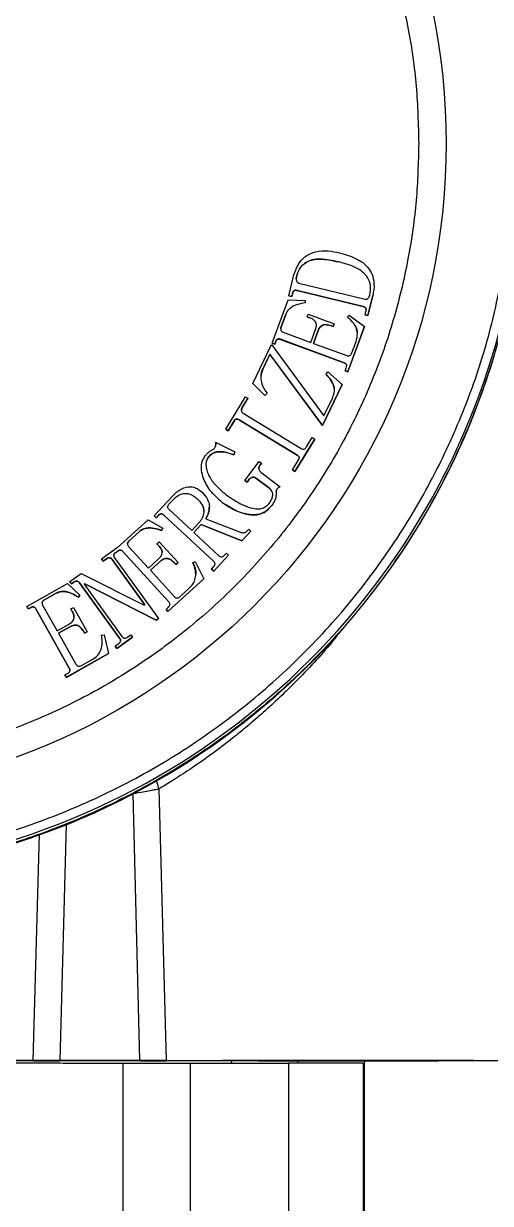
# Model space of a CAD drawing. Header units: millimetres. Extents: x 2379 to 4059, y 879 to 2067.
# Drawn here: x 3577 to 3628, y 1670.4 to 1799.6 of the extents above; entities that cross this region are included whole.
import ezdxf

# ---------------------------------------------------------------- set-up
doc = ezdxf.new("R2010")
doc.units = ezdxf.units.MM

msp = doc.modelspace()

# ---------------------------------------------------------------- linework, layer by layer
at = {"color": 7, "linetype": 'Continuous', "lineweight": 25}
for p, q in [((3605.975, 1769.791), (3606.528, 1772.066)), ((3607.065, 1771.184), (3614.295, 1769.421)), ((3606.352, 1770.018), (3606.279, 1769.716)), ((3606.279, 1769.714), (3606.352, 1770.016)), ((3606.352, 1770.018), (3606.352, 1770.016)), ((3614.096, 1768.612), (3606.867, 1770.375)), ((3606.867, 1770.375), (3606.867, 1770.373)), ((3606.867, 1770.373), (3614.096, 1768.61)), ((3615.278, 1771.079), (3615.278, 1771.081)), ((3604.127, 1764.589), (3605.882, 1769.357)), ((3605.882, 1769.357), (3607.734, 1769.282)), ((3606.279, 1769.716), (3605.975, 1769.791)), ((3605.975, 1769.791), (3605.975, 1769.789)), ((3605.975, 1769.789), (3606.279, 1769.714)), ((3606.279, 1769.716), (3606.279, 1769.714)), ((3607.734, 1769.282), (3607.739, 1769.003)), ((3614.096, 1768.612), (3614.096, 1768.61)), ((3615.138, 1769.807), (3614.609, 1767.632)), ((3614.609, 1767.63), (3615.138, 1769.804)), ((3615.138, 1769.807), (3615.138, 1769.804)), ((3605.62, 1767.741), (3605.12, 1766.379)), ((3605.12, 1766.377), (3605.62, 1767.739)), ((3605.62, 1767.741), (3605.62, 1767.739)), ((3607.957, 1767.488), (3608.065, 1767.779)), ((3608.248, 1767.383), (3607.957, 1767.488)), ((3607.957, 1767.488), (3607.957, 1767.486)), ((3607.957, 1767.486), (3608.248, 1767.38)), ((3608.065, 1767.779), (3610.933, 1766.724)), ((3608.248, 1767.383), (3608.248, 1767.38)), ((3612.367, 1767.467), (3612.553, 1767.675)), ((3612.553, 1767.675), (3614.254, 1766.441)), ((3614.304, 1767.705), (3614.391, 1768.059)), ((3614.609, 1767.632), (3614.304, 1767.705)), ((3614.304, 1767.705), (3614.304, 1767.703)), ((3614.304, 1767.703), (3614.609, 1767.63)), ((3614.609, 1767.632), (3614.609, 1767.63)), ((3605.12, 1766.379), (3605.12, 1766.377)), ((3608.362, 1764.689), (3608.882, 1766.1)), ((3609.175, 1765.992), (3608.654, 1764.582)), ((3608.655, 1764.581), (3609.175, 1765.99)), ((3609.175, 1765.992), (3609.175, 1765.99)), ((3610.825, 1766.433), (3610.631, 1766.504)), ((3610.631, 1766.504), (3610.631, 1766.502)), ((3610.631, 1766.502), (3610.825, 1766.431)), ((3610.933, 1766.724), (3610.825, 1766.433)), ((3610.825, 1766.431), (3610.933, 1766.722)), ((3610.825, 1766.433), (3610.825, 1766.431)), ((3610.933, 1766.724), (3610.933, 1766.722)), ((3614.254, 1766.441), (3612.428, 1761.48)), ((3612.428, 1761.478), (3614.254, 1766.438)), ((3614.254, 1766.441), (3614.254, 1766.438)), ((3604.511, 1764.724), (3604.42, 1764.481)), ((3604.42, 1764.479), (3604.511, 1764.722)), ((3604.511, 1764.724), (3604.511, 1764.722)), ((3612.016, 1762.461), (3605.062, 1765.021)), ((3605.062, 1765.019), (3605.062, 1765.021)), ((3605.062, 1765.019), (3612.016, 1762.459)), ((3605.347, 1765.799), (3608.362, 1764.689)), ((3612.852, 1763.534), (3613.316, 1764.797)), ((3602.032, 1760.198), (3604.069, 1764.447)), ((3603.903, 1763.378), (3603.121, 1761.744)), ((3603.121, 1761.742), (3603.903, 1763.376)), ((3609.64, 1755.574), (3603.903, 1763.378)), ((3603.903, 1763.378), (3603.903, 1763.376)), ((3603.903, 1763.376), (3609.64, 1755.572)), ((3604.069, 1764.447), (3609.807, 1756.643)), ((3604.42, 1764.481), (3604.127, 1764.589)), ((3604.127, 1764.589), (3604.127, 1764.587)), ((3604.127, 1764.587), (3604.42, 1764.479)), ((3604.42, 1764.481), (3604.42, 1764.479)), ((3608.654, 1764.582), (3612.301, 1763.239)), ((3612.016, 1762.461), (3612.016, 1762.459)), ((3603.121, 1761.744), (3603.121, 1761.742)), ((3610.033, 1761.19), (3610.214, 1761.448)), ((3610.214, 1761.448), (3611.789, 1760.059)), ((3612.135, 1761.588), (3612.243, 1761.879)), ((3612.428, 1761.48), (3612.135, 1761.588)), ((3612.135, 1761.588), (3612.135, 1761.586)), ((3612.135, 1761.586), (3612.428, 1761.478)), ((3612.428, 1761.48), (3612.428, 1761.478)), ((3603.354, 1758.876), (3602.032, 1760.198)), ((3602.032, 1760.198), (3602.032, 1760.195)), ((3602.032, 1760.195), (3603.354, 1758.874)), ((3611.789, 1760.059), (3609.64, 1755.574)), ((3609.64, 1755.572), (3611.789, 1760.057)), ((3611.789, 1760.059), (3611.789, 1760.057)), ((3599.059, 1755.179), (3601.222, 1758.723)), ((3601.488, 1758.562), (3600.866, 1757.543)), ((3600.866, 1757.54), (3601.488, 1758.559)), ((3601.222, 1758.723), (3601.488, 1758.562)), ((3601.488, 1758.562), (3601.488, 1758.559)), ((3603.579, 1759.111), (3603.354, 1758.876)), ((3603.354, 1758.874), (3603.579, 1759.109)), ((3603.354, 1758.876), (3603.354, 1758.874)), ((3603.579, 1759.111), (3603.579, 1759.109)), ((3609.807, 1756.643), (3610.77, 1758.653)), ((3600.866, 1757.543), (3600.866, 1757.54)), ((3600.978, 1756.926), (3607.314, 1753.06)), ((3599.947, 1756.036), (3599.325, 1755.017)), ((3599.325, 1755.015), (3599.947, 1756.034)), ((3599.947, 1756.036), (3599.947, 1756.034)), ((3606.88, 1752.351), (3600.544, 1756.217)), ((3600.544, 1756.215), (3600.544, 1756.217)), ((3600.544, 1756.215), (3606.88, 1752.349)), ((3599.325, 1755.017), (3599.059, 1755.179)), ((3599.059, 1755.179), (3599.059, 1755.177)), ((3599.059, 1755.177), (3599.325, 1755.015)), ((3599.325, 1755.017), (3599.325, 1755.015)), ((3609.64, 1755.574), (3609.64, 1755.572)), ((3597.946, 1753.763), (3600.061, 1752.684)), ((3608.799, 1754.098), (3606.636, 1750.554)), ((3606.636, 1750.552), (3608.799, 1754.096)), ((3607.911, 1753.241), (3608.533, 1754.26)), ((3608.533, 1754.26), (3608.799, 1754.098)), ((3608.799, 1754.098), (3608.799, 1754.096)), ((3597.141, 1752.095), (3597.141, 1752.092)), ((3600.061, 1752.684), (3599.955, 1752.374)), ((3599.955, 1752.372), (3600.061, 1752.682)), ((3599.955, 1752.374), (3599.955, 1752.372)), ((3600.061, 1752.682), (3600.061, 1752.684)), ((3606.37, 1750.716), (3606.992, 1751.735)), ((3606.88, 1752.351), (3606.88, 1752.349)), ((3596.399, 1750.964), (3596.399, 1750.962)), ((3601.159, 1749.577), (3602.725, 1751.648)), ((3602.725, 1751.648), (3602.974, 1751.459)), ((3602.974, 1751.459), (3602.818, 1751.251)), ((3602.818, 1751.249), (3602.974, 1751.457)), ((3602.818, 1751.251), (3602.818, 1751.249)), ((3602.929, 1750.451), (3605, 1748.885)), ((3602.974, 1751.459), (3602.974, 1751.457)), ((3606.636, 1750.554), (3606.37, 1750.716)), ((3606.37, 1750.716), (3606.37, 1750.713)), ((3606.37, 1750.713), (3606.636, 1750.552)), ((3606.636, 1750.554), (3606.636, 1750.552)), ((3601.408, 1749.388), (3601.159, 1749.577)), ((3601.159, 1749.577), (3601.159, 1749.575)), ((3601.159, 1749.575), (3601.408, 1749.386)), ((3601.596, 1749.637), (3601.408, 1749.388)), ((3601.408, 1749.386), (3601.596, 1749.634)), ((3601.408, 1749.388), (3601.408, 1749.386)), ((3601.596, 1749.637), (3601.596, 1749.634)), ((3603.877, 1748.693), (3602.469, 1749.758)), ((3602.469, 1749.758), (3602.469, 1749.756)), ((3602.469, 1749.756), (3603.877, 1748.691)), ((3591.239, 1745.694), (3593.254, 1747.863)), ((3603.877, 1748.693), (3603.877, 1748.691)), ((3592.88, 1747.006), (3593.269, 1747.424)), ((3592.88, 1747.004), (3593.269, 1747.422)), ((3592.88, 1747.006), (3592.88, 1747.004)), ((3593.269, 1747.424), (3593.269, 1747.422)), ((3595.947, 1747.559), (3595.947, 1747.557)), ((3597.264, 1746.641), (3597.264, 1746.643)), ((3604.554, 1747.838), (3604.554, 1747.84)), ((3587.193, 1742.207), (3590.561, 1745.272)), ((3590.561, 1745.272), (3592.178, 1744.347)), ((3591.466, 1745.484), (3591.239, 1745.694)), ((3591.239, 1745.692), (3591.239, 1745.694)), ((3591.239, 1745.692), (3591.466, 1745.482)), ((3591.678, 1745.713), (3591.466, 1745.484)), ((3591.466, 1745.482), (3591.678, 1745.711)), ((3591.466, 1745.484), (3591.466, 1745.482)), ((3591.678, 1745.713), (3591.678, 1745.711)), ((3597.74, 1740.716), (3592.3, 1745.771)), ((3592.3, 1745.771), (3592.3, 1745.769)), ((3592.3, 1745.769), (3597.74, 1740.714)), ((3595.338, 1744.082), (3592.865, 1746.38)), ((3596.873, 1745.351), (3600.747, 1743.876)), ((3592.178, 1744.347), (3592.054, 1744.095)), ((3592.054, 1744.093), (3592.178, 1744.345)), ((3592.054, 1744.095), (3592.054, 1744.093)), ((3592.178, 1744.347), (3592.178, 1744.345)), ((3596.118, 1744.92), (3595.338, 1744.082)), ((3596.38, 1744.746), (3595.565, 1743.87)), ((3595.566, 1743.869), (3596.38, 1744.744)), ((3600.819, 1742.959), (3596.38, 1744.746)), ((3596.38, 1744.746), (3596.38, 1744.744)), ((3596.38, 1744.744), (3600.819, 1742.957)), ((3601.809, 1744.024), (3600.819, 1742.959)), ((3600.819, 1742.957), (3601.809, 1744.022)), ((3601.368, 1744.01), (3601.579, 1744.238)), ((3601.579, 1744.238), (3601.809, 1744.024)), ((3601.809, 1744.024), (3601.809, 1744.022)), ((3589.577, 1743.954), (3588.498, 1742.972)), ((3588.498, 1742.969), (3589.577, 1743.952)), ((3588.498, 1742.972), (3588.498, 1742.969)), ((3589.577, 1743.954), (3589.577, 1743.952)), ((3591.544, 1742.644), (3591.775, 1742.854)), ((3591.775, 1742.854), (3593.844, 1740.581)), ((3595.565, 1743.87), (3598.305, 1741.325)), ((3600.819, 1742.959), (3600.819, 1742.957)), ((3585.491, 1740.995), (3587.186, 1742.217)), ((3586.996, 1741.606), (3586.952, 1741.653)), ((3586.952, 1741.651), (3586.952, 1741.653)), ((3586.952, 1741.651), (3586.996, 1741.604)), ((3587.188, 1741.781), (3586.996, 1741.606)), ((3586.996, 1741.604), (3587.188, 1741.779)), ((3586.996, 1741.606), (3586.996, 1741.604)), ((3587.186, 1742.217), (3587.193, 1742.207)), ((3587.188, 1741.781), (3587.188, 1741.779)), ((3592.829, 1736.277), (3587.816, 1741.787)), ((3587.816, 1741.787), (3587.816, 1741.785)), ((3587.816, 1741.785), (3592.829, 1736.275)), ((3588.433, 1742.349), (3590.606, 1739.961)), ((3591.754, 1742.413), (3591.544, 1742.644)), ((3591.544, 1742.644), (3591.544, 1742.642)), ((3591.544, 1742.642), (3591.754, 1742.411)), ((3591.754, 1742.413), (3591.754, 1742.411)), ((3599.37, 1741.4), (3597.744, 1739.649)), ((3597.744, 1739.647), (3599.37, 1741.398)), ((3598.929, 1741.385), (3599.141, 1741.614)), ((3599.141, 1741.614), (3599.37, 1741.4)), ((3599.37, 1741.4), (3599.37, 1741.398)), ((3585.674, 1740.741), (3585.491, 1740.995)), ((3585.491, 1740.995), (3585.491, 1740.993)), ((3585.491, 1740.993), (3585.674, 1740.739)), ((3586.013, 1740.984), (3585.674, 1740.741)), ((3585.674, 1740.739), (3586.013, 1740.982)), ((3585.674, 1740.741), (3585.674, 1740.739)), ((3586.013, 1740.984), (3586.013, 1740.982)), ((3590.216, 1735.962), (3586.639, 1740.92)), ((3586.639, 1740.92), (3586.639, 1740.918)), ((3586.639, 1740.918), (3590.215, 1735.961)), ((3586.894, 1741.103), (3591.694, 1734.45)), ((3590.606, 1739.961), (3591.723, 1740.976)), ((3591.933, 1740.745), (3590.816, 1739.73)), ((3590.817, 1739.728), (3591.933, 1740.743)), ((3591.933, 1740.745), (3591.933, 1740.743)), ((3593.613, 1740.371), (3593.472, 1740.525)), ((3593.472, 1740.525), (3593.472, 1740.523)), ((3593.472, 1740.523), (3593.613, 1740.369)), ((3593.844, 1740.581), (3593.613, 1740.371)), ((3593.613, 1740.369), (3593.844, 1740.579)), ((3593.613, 1740.371), (3593.613, 1740.369)), ((3593.844, 1740.581), (3593.844, 1740.579)), ((3595.466, 1740.579), (3595.728, 1740.677)), ((3595.728, 1740.677), (3596.672, 1738.789)), ((3597.74, 1740.716), (3597.74, 1740.714)), ((3582.016, 1738.487), (3583.245, 1739.375)), ((3583.245, 1739.375), (3590.132, 1735.902)), ((3590.816, 1739.73), (3593.445, 1736.84)), ((3597.515, 1739.863), (3597.727, 1740.092)), ((3597.744, 1739.649), (3597.515, 1739.863)), ((3597.515, 1739.863), (3597.515, 1739.861)), ((3597.515, 1739.861), (3597.744, 1739.647)), ((3597.744, 1739.649), (3597.744, 1739.647)), ((3577.313, 1735.778), (3581.75, 1738.279)), ((3581.75, 1738.279), (3583.117, 1737.021)), ((3582.199, 1738.233), (3582.016, 1738.487)), ((3582.016, 1738.487), (3582.016, 1738.485)), ((3582.016, 1738.485), (3582.199, 1738.231)), ((3582.453, 1738.418), (3582.199, 1738.233)), ((3582.199, 1738.231), (3582.453, 1738.416)), ((3582.199, 1738.233), (3582.199, 1738.231)), ((3582.453, 1738.418), (3582.453, 1738.416)), ((3587.45, 1732.292), (3583.079, 1738.352)), ((3583.079, 1738.352), (3583.079, 1738.35)), ((3583.079, 1738.35), (3587.45, 1732.29)), ((3583.663, 1738.258), (3583.578, 1738.198)), ((3583.578, 1738.198), (3587.705, 1732.477)), ((3583.579, 1738.197), (3583.663, 1738.256)), ((3591.44, 1734.267), (3583.663, 1738.258)), ((3583.663, 1738.258), (3583.663, 1738.256)), ((3583.663, 1738.256), (3591.44, 1734.264)), ((3596.672, 1738.789), (3592.742, 1735.212)), ((3592.742, 1735.21), (3596.672, 1738.787)), ((3594.073, 1736.846), (3595.075, 1737.759)), ((3596.672, 1738.789), (3596.672, 1738.787)), ((3580.501, 1737.215), (3579.234, 1736.502)), ((3579.234, 1736.5), (3580.501, 1737.213)), ((3579.234, 1736.502), (3579.234, 1736.5)), ((3580.501, 1737.215), (3580.501, 1737.213)), ((3583.117, 1737.021), (3582.94, 1736.801)), ((3582.94, 1736.799), (3583.117, 1737.019)), ((3582.94, 1736.801), (3582.94, 1736.799)), ((3583.117, 1737.021), (3583.117, 1737.019)), ((3592.829, 1736.277), (3592.829, 1736.275)), ((3577.467, 1735.507), (3577.313, 1735.778)), ((3577.313, 1735.778), (3577.313, 1735.776)), ((3577.313, 1735.776), (3577.467, 1735.504)), ((3577.695, 1735.634), (3577.467, 1735.507)), ((3577.467, 1735.504), (3577.695, 1735.632)), ((3577.467, 1735.507), (3577.467, 1735.504)), ((3577.695, 1735.634), (3577.695, 1735.632)), ((3581.954, 1729.026), (3578.305, 1735.501)), ((3578.305, 1735.499), (3578.305, 1735.501)), ((3578.305, 1735.499), (3581.954, 1729.024)), ((3579.03, 1735.909), (3580.611, 1733.102)), ((3582.121, 1735.505), (3582.393, 1735.657)), ((3582.274, 1735.233), (3582.121, 1735.505)), ((3582.121, 1735.505), (3582.121, 1735.502)), ((3582.121, 1735.502), (3582.274, 1735.231)), ((3582.274, 1735.233), (3582.274, 1735.231)), ((3582.393, 1735.657), (3583.898, 1732.985)), ((3590.132, 1735.902), (3590.216, 1735.962)), ((3592.532, 1735.443), (3592.763, 1735.655)), ((3592.742, 1735.212), (3592.532, 1735.443)), ((3592.532, 1735.443), (3592.532, 1735.441)), ((3592.532, 1735.441), (3592.742, 1735.21)), ((3592.742, 1735.212), (3592.742, 1735.21)), ((3580.611, 1733.102), (3581.925, 1733.842)), ((3591.694, 1734.45), (3591.44, 1734.267)), ((3591.44, 1734.264), (3591.694, 1734.447)), ((3591.44, 1734.267), (3591.44, 1734.264)), ((3591.694, 1734.45), (3591.694, 1734.447)), ((3582.077, 1733.571), (3580.763, 1732.831)), ((3580.763, 1732.831), (3582.678, 1729.435)), ((3580.764, 1732.829), (3582.077, 1733.568)), ((3582.077, 1733.571), (3582.077, 1733.568)), ((3583.626, 1732.833), (3583.524, 1733.014)), ((3583.524, 1733.014), (3583.524, 1733.012)), ((3583.524, 1733.012), (3583.626, 1732.831)), ((3583.898, 1732.985), (3583.626, 1732.833)), ((3583.626, 1732.831), (3583.898, 1732.983)), ((3583.626, 1732.833), (3583.626, 1732.831)), ((3583.898, 1732.985), (3583.898, 1732.983)), ((3585.475, 1732.623), (3585.751, 1732.659)), ((3585.475, 1732.621), (3585.493, 1731.861)), ((3585.751, 1732.659), (3586.25, 1730.614)), ((3588.855, 1732.402), (3587.159, 1731.181)), ((3587.159, 1731.178), (3588.855, 1732.4)), ((3588.331, 1732.412), (3588.67, 1732.656)), ((3588.67, 1732.656), (3588.855, 1732.402)), ((3588.855, 1732.402), (3588.855, 1732.4)), ((3586.974, 1731.435), (3587.313, 1731.679)), ((3587.159, 1731.181), (3586.974, 1731.435)), ((3586.974, 1731.435), (3586.974, 1731.433)), ((3586.974, 1731.433), (3587.159, 1731.178)), ((3587.159, 1731.181), (3587.159, 1731.178)), ((3587.45, 1732.292), (3587.45, 1732.29)), ((3586.25, 1730.614), (3581.632, 1728.011)), ((3581.632, 1728.009), (3586.25, 1730.611)), ((3583.291, 1729.304), (3584.468, 1729.966)), ((3586.25, 1730.614), (3586.25, 1730.611)), ((3581.954, 1729.026), (3581.954, 1729.024)), ((3581.48, 1728.283), (3581.752, 1728.435)), ((3581.632, 1728.011), (3581.48, 1728.283)), ((3581.48, 1728.283), (3581.48, 1728.281)), ((3581.48, 1728.281), (3581.632, 1728.009)), ((3581.632, 1728.011), (3581.632, 1728.009)), ((3591.749, 1715.784), (3592.533, 1686.054)), ((3589.665, 1686.049), (3588.922, 1715.282)), ((3581.621, 1711.907), (3580.918, 1686.049)), ((3578.003, 1686.054), (3578.693, 1710.845)), ((3589.665, 1686.049), (3580.918, 1686.049)), ((3589.665, 1686.032), (3580.918, 1686.032)), ((3599.701, 1685.765), (3599.716, 1686.005)), ((3606.919, 1685.997), (3606.914, 1685.714)), ((3614.249, 1685.694), (3614.271, 1685.996)), ((3587.853, 1668.771), (3587.853, 1685.771)), ((3595.18, 1685.765), (3605.929, 1685.766)), ((3595.18, 1685.765), (3595.18, 1668.765)), ((3605.929, 1685.766), (3605.929, 1668.766)), ((3614.128, 1668.748), (3614.128, 1685.748)), ((3614.128, 1685.697), (3614.249, 1685.694)), ((3614.249, 1668.694), (3614.249, 1685.694))]:
    msp.add_line(p, q, dxfattribs=at)
at = {"color": 7, "linetype": 'Continuous', "lineweight": 25, "flags": 128}
for points in [[(3591.749, 1715.784), (3591.646, 1716.27), (3591.473, 1716.654)], [(3567.504, 1685.798), (3570.34, 1685.796), (3573.11, 1685.793), (3575.807, 1685.791), (3578.419, 1685.787), (3580.938, 1685.784), (3583.356, 1685.78), (3585.663, 1685.776), (3587.853, 1685.771)]]:
    msp.add_lwpolyline(points, dxfattribs=at)
at = {"color": 7, "linetype": 'Continuous', "lineweight": 25}
msp.add_circle((3551.673, 1786.469), 71.5, dxfattribs=at)
for centre, radius, start, end in [((3551.673, 1786.467), 80, 280.30604, 349.69383), ((3551.75, 1786.095), 80, 281.36448, 349.47139), ((3594.57, 5230.522), 3544.757, 269.891426, 270.009859), ((3608.127, 776.357), 909.411, 89.621935, 90.138469)]:
    msp.add_arc(centre, radius, start, end, dxfattribs=at)
for points, knots in [([(3483.173, 1786.476), (3483.228, 1788.565), (3483.337, 1792.743), (3484.247, 1799.082), (3485.733, 1805.434), (3487.907, 1811.8), (3490.738, 1818.023), (3494.252, 1824.046), (3498.406, 1829.738), (3503.149, 1834.999), (3508.411, 1839.742), (3514.103, 1843.897), (3520.125, 1847.41), (3526.348, 1850.242), (3532.714, 1852.413), (3539.066, 1853.908), (3545.405, 1854.786), (3551.672, 1855.071), (3557.94, 1854.786), (3564.279, 1853.908), (3570.631, 1852.413), (3576.997, 1850.242), (3583.22, 1847.41), (3589.243, 1843.897), (3594.935, 1839.742), (3600.196, 1834.999), (3604.939, 1829.738), (3609.093, 1824.046), (3612.607, 1818.023), (3615.438, 1811.8), (3617.612, 1805.434), (3619.098, 1799.082), (3620.008, 1792.743), (3620.118, 1788.565), (3620.173, 1786.476)], [0, 0, 0, 0, 0.0291236, 0.0582485, 0.08912, 0.1199941, 0.1519015, 0.1843128, 0.2170688, 0.25, 0.2829312, 0.3156872, 0.3480985, 0.3800059, 0.4108775, 0.4417515, 0.4708745, 0.5, 0.529123, 0.5582485, 0.58912, 0.6199941, 0.6519015, 0.6843128, 0.7170688, 0.75, 0.7829312, 0.8156872, 0.8480985, 0.8800059, 0.9108775, 0.9417515, 0.9708751, 1, 1, 1, 1]), ([(3620.173, 1786.476), (3620.118, 1784.387), (3620.008, 1780.209), (3619.098, 1773.87), (3617.612, 1767.517), (3615.438, 1761.152), (3612.607, 1754.929), (3609.093, 1748.906), (3604.939, 1743.214), (3600.196, 1737.953), (3594.935, 1733.209), (3589.243, 1729.055), (3583.22, 1725.541), (3576.997, 1722.71), (3570.631, 1720.539), (3564.279, 1719.043), (3557.94, 1718.166), (3551.673, 1717.881), (3545.405, 1718.166), (3539.067, 1719.043), (3532.714, 1720.538), (3526.349, 1722.71), (3520.125, 1725.541), (3514.103, 1729.055), (3508.411, 1733.209), (3503.149, 1737.953), (3498.406, 1743.214), (3494.252, 1748.906), (3490.738, 1754.929), (3487.907, 1761.152), (3485.733, 1767.517), (3484.247, 1773.87), (3483.337, 1780.209), (3483.228, 1784.387), (3483.173, 1786.476)], [0, 0, 0, 0, 0.0291236, 0.0582485, 0.08912, 0.1199941, 0.1519015, 0.1843128, 0.2170688, 0.25, 0.2829312, 0.3156872, 0.3480985, 0.3800059, 0.4108775, 0.4417515, 0.4708745, 0.5, 0.529123, 0.5582485, 0.58912, 0.6199941, 0.6519015, 0.6843128, 0.7170688, 0.75, 0.7829312, 0.8156872, 0.8480985, 0.8800059, 0.9108775, 0.9417515, 0.9708751, 1, 1, 1, 1]), ([(3606.528, 1772.066), (3606.698, 1772.564), (3606.982, 1773.395), (3607.896, 1774.238), (3608.974, 1774.707), (3610.234, 1774.758), (3611.103, 1774.578), (3611.515, 1774.493)], [0, 0, 0, 0, 0.24707513, 0.41170672, 0.57637635, 0.79945917, 1, 1, 1, 1]), ([(3606.832, 1771.989), (3606.945, 1772.314), (3607.141, 1772.874), (3607.781, 1773.439), (3608.597, 1773.79), (3609.845, 1773.833), (3610.802, 1773.628), (3611.38, 1773.505)], [0, 0, 0, 0, 0.1872879, 0.322879, 0.4581624, 0.6728644, 1, 1, 1, 1]), ([(3611.38, 1773.507), (3610.722, 1773.647), (3609.769, 1773.85), (3608.483, 1773.76), (3607.674, 1773.391), (3607.118, 1772.792), (3606.913, 1772.292), (3606.842, 1772.029), (3606.832, 1771.991)], [0, 0, 0, 0, 0.3704615, 0.5365157, 0.705021, 0.84958, 0.9779878, 1, 1, 1, 1]), ([(3611.515, 1774.493), (3612.162, 1774.307), (3613.195, 1774.01), (3614.37, 1773.218), (3615.012, 1772.366), (3615.329, 1771.316), (3615.277, 1770.439), (3615.162, 1769.915), (3615.138, 1769.807)], [0, 0, 0, 0, 0.2971115, 0.4738096, 0.6178895, 0.7619023, 0.9507985, 1, 1, 1, 1]), ([(3614.834, 1769.88), (3614.881, 1770.219), (3614.972, 1770.872), (3614.628, 1771.784), (3613.929, 1772.582), (3612.783, 1773.122), (3611.869, 1773.373), (3611.38, 1773.507)], [0, 0, 0, 0, 0.1788449, 0.3443662, 0.4969937, 0.7308312, 1, 1, 1, 1]), ([(3565.806, 1708.744), (3568.302, 1709.271), (3573.34, 1710.333), (3580.717, 1712.872), (3587.959, 1716.141), (3594.938, 1720.203), (3601.541, 1725.015), (3607.634, 1730.508), (3613.127, 1736.601), (3617.939, 1743.204), (3622.001, 1750.183), (3625.271, 1757.425), (3627.809, 1764.802), (3628.872, 1769.84), (3629.398, 1772.336)], [0, 0, 0, 0, 0.0799588, 0.1613715, 0.2441424, 0.3288926, 0.4142166, 0.5, 0.5857784, 0.6711024, 0.7558576, 0.8386237, 0.9200388, 1, 1, 1, 1]), ([(3606.789, 1771.573), (3606.787, 1771.591), (3606.768, 1771.73), (3606.802, 1771.869), (3606.832, 1771.989)], [0, 0, 0, 0, 0.1339852, 1, 1, 1, 1]), ([(3606.832, 1771.991), (3606.813, 1771.896), (3606.778, 1771.721), (3606.78, 1771.498), (3606.837, 1771.341), (3606.918, 1771.245), (3607.003, 1771.203), (3607.053, 1771.188), (3607.065, 1771.184)], [0, 0, 0, 0, 0.30920308, 0.56933385, 0.70170527, 0.8348468, 0.95868045, 1, 1, 1, 1]), ([(3606.867, 1770.375), (3606.81, 1770.386), (3606.718, 1770.404), (3606.59, 1770.38), (3606.491, 1770.32), (3606.402, 1770.196), (3606.371, 1770.086), (3606.352, 1770.018)], [0, 0, 0, 0, 0.23893436, 0.38351981, 0.52932469, 0.71005388, 1, 1, 1, 1]), ([(3606.352, 1770.016), (3606.376, 1770.099), (3606.41, 1770.217), (3606.516, 1770.339), (3606.621, 1770.388), (3606.742, 1770.399), (3606.824, 1770.382), (3606.867, 1770.373)], [0, 0, 0, 0, 0.3525062, 0.5020179, 0.6535312, 0.8212611, 1, 1, 1, 1]), ([(3614.295, 1769.421), (3614.349, 1769.413), (3614.442, 1769.398), (3614.569, 1769.446), (3614.677, 1769.532), (3614.775, 1769.679), (3614.813, 1769.808), (3614.834, 1769.88)], [0, 0, 0, 0, 0.2039125, 0.3489118, 0.4932734, 0.7202809, 1, 1, 1, 1]), ([(3607.739, 1769.003), (3607.461, 1768.955), (3606.902, 1768.858), (3606.192, 1768.543), (3605.78, 1768.108), (3605.662, 1767.836), (3605.62, 1767.741)], [0, 0, 0, 0, 0.3269567, 0.6569833, 0.8805058, 1, 1, 1, 1]), ([(3614.391, 1768.059), (3614.41, 1768.15), (3614.436, 1768.276), (3614.386, 1768.433), (3614.316, 1768.515), (3614.217, 1768.578), (3614.139, 1768.6), (3614.096, 1768.612)], [0, 0, 0, 0, 0.3765639, 0.5207122, 0.6646119, 0.8165764, 1, 1, 1, 1]), ([(3614.096, 1768.61), (3614.151, 1768.594), (3614.243, 1768.568), (3614.344, 1768.486), (3614.399, 1768.4), (3614.419, 1768.332), (3614.416, 1768.297), (3614.416, 1768.293)], [0, 0, 0, 0, 0.35016529, 0.583321, 0.78119363, 0.97941665, 1, 1, 1, 1]), ([(3608.882, 1766.1), (3608.923, 1766.232), (3608.988, 1766.444), (3608.967, 1766.755), (3608.847, 1767.004), (3608.604, 1767.233), (3608.378, 1767.328), (3608.248, 1767.383)], [0, 0, 0, 0, 0.250694, 0.4029451, 0.5564751, 0.7437834, 1, 1, 1, 1]), ([(3613.316, 1764.797), (3613.394, 1765.089), (3613.528, 1765.596), (3613.344, 1766.328), (3612.962, 1766.949), (3612.582, 1767.28), (3612.367, 1767.467)], [0, 0, 0, 0, 0.291975, 0.5068433, 0.7208193, 1, 1, 1, 1]), ([(3612.367, 1767.465), (3612.68, 1767.177), (3613.156, 1766.738), (3613.454, 1766.013), (3613.44, 1765.681), (3613.435, 1765.57)], [0, 0, 0, 0, 0.5605682, 0.8525163, 1, 1, 1, 1]), ([(3605.12, 1766.379), (3605.1, 1766.309), (3605.068, 1766.196), (3605.089, 1766.044), (3605.14, 1765.933), (3605.229, 1765.849), (3605.308, 1765.816), (3605.347, 1765.799)], [0, 0, 0, 0, 0.3062776, 0.4939082, 0.6374755, 0.8190663, 1, 1, 1, 1]), ([(3605.086, 1766.167), (3605.084, 1766.192), (3605.079, 1766.264), (3605.104, 1766.332), (3605.12, 1766.377)], [0, 0, 0, 0, 0.35318349, 1, 1, 1, 1]), ([(3609.175, 1765.99), (3609.229, 1766.116), (3609.317, 1766.32), (3609.551, 1766.526), (3609.825, 1766.629), (3610.201, 1766.637), (3610.474, 1766.551), (3610.631, 1766.502)], [0, 0, 0, 0, 0.2306915, 0.3735124, 0.5166282, 0.7211113, 1, 1, 1, 1]), ([(3610.631, 1766.504), (3610.438, 1766.563), (3610.152, 1766.65), (3609.755, 1766.616), (3609.5, 1766.497), (3609.295, 1766.279), (3609.219, 1766.097), (3609.175, 1765.992)], [0, 0, 0, 0, 0.33951559, 0.50223605, 0.66670502, 0.80682139, 1, 1, 1, 1]), ([(3605.062, 1765.021), (3605.006, 1765.038), (3604.917, 1765.065), (3604.785, 1765.056), (3604.683, 1765.01), (3604.582, 1764.897), (3604.539, 1764.793), (3604.511, 1764.724)], [0, 0, 0, 0, 0.2382727, 0.3863418, 0.5355218, 0.6942831, 1, 1, 1, 1]), ([(3604.511, 1764.722), (3604.546, 1764.808), (3604.595, 1764.927), (3604.722, 1765.031), (3604.831, 1765.062), (3604.948, 1765.055), (3605.025, 1765.03), (3605.062, 1765.019)], [0, 0, 0, 0, 0.37929805, 0.52116627, 0.66336535, 0.83984811, 1, 1, 1, 1]), ([(3612.301, 1763.239), (3612.356, 1763.223), (3612.446, 1763.196), (3612.578, 1763.218), (3612.689, 1763.279), (3612.788, 1763.385), (3612.83, 1763.483), (3612.852, 1763.534)], [0, 0, 0, 0, 0.2385214, 0.3956357, 0.5523142, 0.7667779, 1, 1, 1, 1]), ([(3612.243, 1761.879), (3612.273, 1761.971), (3612.314, 1762.097), (3612.275, 1762.263), (3612.205, 1762.36), (3612.111, 1762.423), (3612.042, 1762.45), (3612.016, 1762.461)], [0, 0, 0, 0, 0.3910604, 0.5401883, 0.6900127, 0.8826854, 1, 1, 1, 1]), ([(3612.016, 1762.459), (3612.072, 1762.435), (3612.16, 1762.397), (3612.251, 1762.301), (3612.291, 1762.216), (3612.291, 1762.16), (3612.291, 1762.14)], [0, 0, 0, 0, 0.3984195, 0.6317471, 0.8667713, 1, 1, 1, 1]), ([(3603.121, 1761.744), (3603.026, 1761.471), (3602.844, 1760.948), (3603.011, 1759.991), (3603.366, 1759.441), (3603.579, 1759.111)], [0, 0, 0, 0, 0.3046355, 0.5832958, 1, 1, 1, 1]), ([(3602.936, 1760.863), (3602.935, 1761.007), (3602.932, 1761.313), (3603.056, 1761.594), (3603.121, 1761.742)], [0, 0, 0, 0, 0.4699412, 1, 1, 1, 1]), ([(3610.77, 1758.653), (3610.851, 1758.879), (3611.007, 1759.317), (3610.861, 1760.068), (3610.504, 1760.686), (3610.172, 1761.04), (3610.033, 1761.19)], [0, 0, 0, 0, 0.25104, 0.4857374, 0.7830747, 1, 1, 1, 1]), ([(3610.033, 1761.187), (3610.191, 1761.015), (3610.552, 1760.622), (3610.905, 1759.996), (3610.926, 1759.539), (3610.933, 1759.386)], [0, 0, 0, 0, 0.34095, 0.7783996, 1, 1, 1, 1]), ([(3600.777, 1757.236), (3600.777, 1757.238), (3600.766, 1757.295), (3600.795, 1757.405), (3600.844, 1757.498), (3600.866, 1757.54)], [0, 0, 0, 0, 0.0195762, 0.5460125, 1, 1, 1, 1]), ([(3600.866, 1757.543), (3600.829, 1757.467), (3600.773, 1757.352), (3600.774, 1757.18), (3600.821, 1757.062), (3600.898, 1756.98), (3600.954, 1756.942), (3600.978, 1756.926)], [0, 0, 0, 0, 0.35204145, 0.53182692, 0.71303373, 0.8778643, 1, 1, 1, 1]), ([(3600.544, 1756.217), (3600.492, 1756.246), (3600.407, 1756.293), (3600.274, 1756.303), (3600.163, 1756.276), (3600.044, 1756.185), (3599.984, 1756.093), (3599.947, 1756.036)], [0, 0, 0, 0, 0.2476872, 0.3956197, 0.5444603, 0.7171716, 1, 1, 1, 1]), ([(3599.947, 1756.034), (3599.994, 1756.106), (3600.062, 1756.208), (3600.201, 1756.29), (3600.309, 1756.301), (3600.429, 1756.28), (3600.501, 1756.239), (3600.544, 1756.215)], [0, 0, 0, 0, 0.3521813, 0.5024776, 0.6542052, 0.7967832, 1, 1, 1, 1]), ([(3597.414, 1752.8), (3597.452, 1752.824), (3597.529, 1752.874), (3597.68, 1752.974), (3597.782, 1753.062), (3597.85, 1753.121)], [0, 0, 0, 0, 0.2516063, 0.5032378, 1, 1, 1, 1]), ([(3597.85, 1753.121), (3597.895, 1753.201), (3597.985, 1753.357), (3597.995, 1753.591), (3597.959, 1753.719), (3597.946, 1753.763)], [0, 0, 0, 0, 0.4062044, 0.795736, 1, 1, 1, 1]), ([(3597.946, 1753.761), (3597.977, 1753.67), (3598.007, 1753.579), (3597.985, 1753.491), (3597.985, 1753.491)], [0, 0, 0, 0, 0.998825, 1, 1, 1, 1]), ([(3607.314, 1753.06), (3607.364, 1753.033), (3607.45, 1752.988), (3607.588, 1752.987), (3607.704, 1753.025), (3607.819, 1753.11), (3607.877, 1753.193), (3607.911, 1753.241)], [0, 0, 0, 0, 0.2395245, 0.4057902, 0.5717291, 0.7504682, 1, 1, 1, 1]), ([(3598.761, 1747.094), (3598.25, 1747.537), (3597.317, 1748.346), (3596.592, 1749.737), (3596.358, 1750.833), (3596.446, 1751.664), (3596.716, 1752.099), (3596.85, 1752.314)], [0, 0, 0, 0, 0.3298211, 0.6021976, 0.7513889, 0.8768051, 1, 1, 1, 1]), ([(3596.85, 1752.314), (3596.89, 1752.362), (3596.97, 1752.459), (3597.155, 1752.627), (3597.311, 1752.731), (3597.414, 1752.8)], [0, 0, 0, 0, 0.25084416, 0.50206753, 1, 1, 1, 1]), ([(3597.141, 1752.095), (3597.057, 1751.944), (3596.9, 1751.663), (3596.891, 1751.028), (3597.124, 1750.175), (3597.916, 1748.973), (3598.786, 1748.273), (3599.325, 1747.839)], [0, 0, 0, 0, 0.0977106, 0.1830414, 0.3582496, 0.6022233, 1, 1, 1, 1]), ([(3599.955, 1752.374), (3599.641, 1752.485), (3599.081, 1752.683), (3598.302, 1752.753), (3597.702, 1752.597), (3597.345, 1752.347), (3597.188, 1752.153), (3597.141, 1752.095)], [0, 0, 0, 0, 0.327037, 0.582977, 0.7546195, 0.9267447, 1, 1, 1, 1]), ([(3597.141, 1752.092), (3597.253, 1752.219), (3597.497, 1752.492), (3598.057, 1752.72), (3598.919, 1752.732), (3599.542, 1752.515), (3599.955, 1752.372)], [0, 0, 0, 0, 0.1652212, 0.3568319, 0.5731186, 1, 1, 1, 1]), ([(3606.992, 1751.735), (3607.036, 1751.813), (3607.096, 1751.922), (3607.103, 1752.084), (3607.062, 1752.184), (3606.989, 1752.279), (3606.919, 1752.325), (3606.88, 1752.351)], [0, 0, 0, 0, 0.3649824, 0.5103183, 0.6556377, 0.8058353, 1, 1, 1, 1]), ([(3606.88, 1752.349), (3606.929, 1752.316), (3607.01, 1752.262), (3607.076, 1752.152), (3607.103, 1752.077), (3607.098, 1752.038), (3607.097, 1752.031)], [0, 0, 0, 0, 0.4302101, 0.71358, 0.9456244, 1, 1, 1, 1]), ([(3602.818, 1751.251), (3602.776, 1751.187), (3602.703, 1751.075), (3602.678, 1750.883), (3602.709, 1750.718), (3602.796, 1750.567), (3602.883, 1750.492), (3602.929, 1750.451)], [0, 0, 0, 0, 0.249315, 0.4358137, 0.6227966, 0.7970359, 1, 1, 1, 1]), ([(3602.694, 1750.869), (3602.691, 1750.889), (3602.682, 1750.964), (3602.721, 1751.101), (3602.784, 1751.198), (3602.818, 1751.249)], [0, 0, 0, 0, 0.1511317, 0.5524339, 1, 1, 1, 1]), ([(3602.469, 1749.758), (3602.397, 1749.807), (3602.279, 1749.888), (3602.083, 1749.93), (3601.921, 1749.906), (3601.745, 1749.814), (3601.655, 1749.706), (3601.596, 1749.637)], [0, 0, 0, 0, 0.2572374, 0.4204306, 0.5844812, 0.733875, 1, 1, 1, 1]), ([(3601.596, 1749.634), (3601.651, 1749.7), (3601.741, 1749.808), (3601.916, 1749.903), (3602.079, 1749.927), (3602.275, 1749.888), (3602.393, 1749.808), (3602.469, 1749.756)], [0, 0, 0, 0, 0.2512063, 0.4155986, 0.5807784, 0.7303193, 1, 1, 1, 1]), ([(3593.254, 1747.863), (3593.542, 1748.14), (3593.984, 1748.566), (3594.759, 1748.873), (3595.38, 1748.896), (3595.98, 1748.684), (3596.298, 1748.421), (3596.473, 1748.275)], [0, 0, 0, 0, 0.3217816, 0.4934087, 0.666308, 0.8162135, 1, 1, 1, 1]), ([(3593.269, 1747.424), (3593.519, 1747.662), (3593.889, 1748.013), (3594.546, 1748.181), (3595.077, 1748.12), (3595.557, 1747.893), (3595.829, 1747.66), (3595.947, 1747.559)], [0, 0, 0, 0, 0.3315942, 0.48998, 0.6485616, 0.8478895, 1, 1, 1, 1]), ([(3593.269, 1747.422), (3593.519, 1747.659), (3593.889, 1748.011), (3594.546, 1748.179), (3595.077, 1748.118), (3595.557, 1747.891), (3595.829, 1747.658), (3595.947, 1747.557)], [0, 0, 0, 0, 0.3315942, 0.48998, 0.6485616, 0.8478895, 1, 1, 1, 1]), ([(3596.473, 1748.275), (3596.707, 1748.024), (3597.097, 1747.607), (3597.292, 1746.829), (3597.253, 1746.077), (3597.011, 1745.614), (3596.873, 1745.351)], [0, 0, 0, 0, 0.3135051, 0.5209519, 0.7271537, 1, 1, 1, 1]), ([(3603.839, 1747.094), (3603.949, 1747.257), (3604.125, 1747.518), (3604.217, 1747.928), (3604.185, 1748.25), (3604.057, 1748.505), (3603.932, 1748.635), (3603.877, 1748.693)], [0, 0, 0, 0, 0.3291258, 0.5285643, 0.6968087, 0.865433, 1, 1, 1, 1]), ([(3604.571, 1748.232), (3604.571, 1748.106), (3604.572, 1747.784), (3604.414, 1747.294), (3604.201, 1746.983), (3604.099, 1746.834)], [0, 0, 0, 0, 0.2516938, 0.6389543, 1, 1, 1, 1]), ([(3604.698, 1748.658), (3604.665, 1748.61), (3604.605, 1748.525), (3604.556, 1748.376), (3604.566, 1748.281), (3604.571, 1748.232)], [0, 0, 0, 0, 0.3795737, 0.6815332, 1, 1, 1, 1]), ([(3604.572, 1748.369), (3604.572, 1748.383), (3604.569, 1748.461), (3604.631, 1748.557), (3604.682, 1748.632), (3604.698, 1748.656)], [0, 0, 0, 0, 0.1367593, 0.7266077, 1, 1, 1, 1]), ([(3605, 1748.885), (3604.972, 1748.87), (3604.915, 1748.841), (3604.81, 1748.782), (3604.742, 1748.713), (3604.703, 1748.664), (3604.698, 1748.658)], [0, 0, 0, 0, 0.2520201, 0.5042319, 0.9403511, 1, 1, 1, 1]), ([(3604.698, 1748.656), (3604.718, 1748.681), (3604.773, 1748.749), (3604.88, 1748.822), (3604.965, 1748.865), (3605, 1748.883)], [0, 0, 0, 0, 0.2521549, 0.6882274, 1, 1, 1, 1]), ([(3592.865, 1746.38), (3592.82, 1746.428), (3592.749, 1746.504), (3592.717, 1746.642), (3592.733, 1746.775), (3592.789, 1746.902), (3592.854, 1746.976), (3592.88, 1747.006)], [0, 0, 0, 0, 0.2730367, 0.4283561, 0.583344, 0.8322419, 1, 1, 1, 1]), ([(3592.726, 1746.667), (3592.728, 1746.694), (3592.733, 1746.781), (3592.79, 1746.899), (3592.854, 1746.974), (3592.88, 1747.004)], [0, 0, 0, 0, 0.2199687, 0.6859361, 1, 1, 1, 1]), ([(3595.947, 1747.559), (3596.137, 1747.361), (3596.448, 1747.038), (3596.672, 1746.446), (3596.66, 1745.926), (3596.495, 1745.387), (3596.253, 1745.088), (3596.118, 1744.92)], [0, 0, 0, 0, 0.2728945, 0.4450114, 0.6181015, 0.7857697, 1, 1, 1, 1]), ([(3595.947, 1747.557), (3596.134, 1747.358), (3596.439, 1747.035), (3596.655, 1746.536), (3596.641, 1746.285), (3596.637, 1746.208)], [0, 0, 0, 0, 0.5221644, 0.8514981, 1, 1, 1, 1]), ([(3596.873, 1745.349), (3597.005, 1745.58), (3597.235, 1745.983), (3597.24, 1746.445), (3597.242, 1746.642)], [0, 0, 0, 0, 0.5716087, 1, 1, 1, 1]), ([(3604.099, 1746.834), (3603.871, 1746.58), (3603.471, 1746.134), (3602.662, 1745.81), (3601.588, 1745.775), (3600.212, 1746.155), (3599.252, 1746.776), (3598.761, 1747.094)], [0, 0, 0, 0, 0.1695626, 0.2978831, 0.4259946, 0.7057609, 1, 1, 1, 1]), ([(3598.761, 1747.092), (3599.332, 1746.729), (3600.283, 1746.125), (3601.658, 1745.781), (3602.674, 1745.8), (3603.437, 1746.132), (3603.868, 1746.545), (3604.063, 1746.787), (3604.099, 1746.832)], [0, 0, 0, 0, 0.3386722, 0.5640614, 0.7032334, 0.8433344, 0.9712555, 1, 1, 1, 1]), ([(3599.325, 1747.839), (3599.891, 1747.472), (3600.735, 1746.923), (3601.906, 1746.515), (3602.642, 1746.421), (3603.208, 1746.549), (3603.593, 1746.799), (3603.771, 1747.012), (3603.839, 1747.094)], [0, 0, 0, 0, 0.3995452, 0.597137, 0.7337466, 0.8350985, 0.9368516, 1, 1, 1, 1]), ([(3592.3, 1745.771), (3592.243, 1745.817), (3592.159, 1745.886), (3592.017, 1745.913), (3591.904, 1745.893), (3591.787, 1745.823), (3591.717, 1745.752), (3591.678, 1745.713)], [0, 0, 0, 0, 0.3007406, 0.4429763, 0.5854977, 0.7701922, 1, 1, 1, 1]), ([(3591.678, 1745.711), (3591.73, 1745.764), (3591.808, 1745.841), (3591.943, 1745.903), (3592.051, 1745.908), (3592.169, 1745.872), (3592.247, 1745.816), (3592.293, 1745.775), (3592.3, 1745.769)], [0, 0, 0, 0, 0.305437, 0.4549199, 0.6053938, 0.7445937, 0.9610301, 1, 1, 1, 1]), ([(3592.054, 1744.095), (3591.788, 1744.18), (3591.254, 1744.351), (3590.486, 1744.402), (3589.906, 1744.22), (3589.665, 1744.025), (3589.577, 1743.954)], [0, 0, 0, 0, 0.3213061, 0.6452902, 0.8696576, 1, 1, 1, 1]), ([(3589.577, 1743.952), (3589.749, 1744.076), (3590.085, 1744.319), (3590.866, 1744.407), (3591.519, 1744.274), (3591.955, 1744.126), (3592.054, 1744.093)], [0, 0, 0, 0, 0.241053, 0.4694085, 0.8786083, 1, 1, 1, 1]), ([(3600.747, 1743.876), (3600.808, 1743.861), (3600.929, 1743.832), (3601.116, 1743.842), (3601.267, 1743.913), (3601.338, 1743.982), (3601.368, 1744.01)], [0, 0, 0, 0, 0.27726386, 0.55756722, 0.81788897, 1, 1, 1, 1]), ([(3588.498, 1742.972), (3588.44, 1742.909), (3588.355, 1742.817), (3588.308, 1742.657), (3588.318, 1742.531), (3588.367, 1742.426), (3588.415, 1742.371), (3588.433, 1742.349)], [0, 0, 0, 0, 0.3537275, 0.52222193, 0.69197075, 0.88115904, 1, 1, 1, 1]), ([(3588.319, 1742.63), (3588.32, 1742.655), (3588.322, 1742.73), (3588.384, 1742.851), (3588.459, 1742.928), (3588.498, 1742.969)], [0, 0, 0, 0, 0.18496813, 0.56596556, 1, 1, 1, 1]), ([(3586.952, 1741.653), (3586.917, 1741.614), (3586.852, 1741.541), (3586.803, 1741.412), (3586.805, 1741.29), (3586.839, 1741.187), (3586.876, 1741.13), (3586.894, 1741.103)], [0, 0, 0, 0, 0.2568677, 0.4772397, 0.6620085, 0.8455584, 1, 1, 1, 1]), ([(3586.809, 1741.358), (3586.808, 1741.367), (3586.804, 1741.415), (3586.843, 1741.511), (3586.897, 1741.599), (3586.944, 1741.643), (3586.952, 1741.651)], [0, 0, 0, 0, 0.0855976, 0.4225468, 0.8982218, 1, 1, 1, 1]), ([(3587.816, 1741.787), (3587.772, 1741.83), (3587.702, 1741.899), (3587.582, 1741.946), (3587.478, 1741.953), (3587.338, 1741.906), (3587.249, 1741.831), (3587.188, 1741.781)], [0, 0, 0, 0, 0.2536824, 0.40011637, 0.52343001, 0.67719692, 1, 1, 1, 1]), ([(3587.188, 1741.779), (3587.254, 1741.834), (3587.347, 1741.911), (3587.502, 1741.954), (3587.616, 1741.935), (3587.725, 1741.876), (3587.786, 1741.816), (3587.816, 1741.785)], [0, 0, 0, 0, 0.3494884, 0.497197, 0.6463633, 0.8206121, 1, 1, 1, 1]), ([(3591.723, 1740.976), (3591.817, 1741.07), (3591.971, 1741.225), (3592.101, 1741.505), (3592.116, 1741.782), (3592.008, 1742.106), (3591.849, 1742.299), (3591.754, 1742.413)], [0, 0, 0, 0, 0.2398099, 0.3941478, 0.5496985, 0.7324062, 1, 1, 1, 1]), ([(3591.754, 1742.411), (3591.851, 1742.29), (3592.005, 1742.1), (3592.106, 1741.83), (3592.099, 1741.707), (3592.097, 1741.673)], [0, 0, 0, 0, 0.5578007, 0.8792138, 1, 1, 1, 1]), ([(3586.639, 1740.92), (3586.603, 1740.966), (3586.542, 1741.042), (3586.422, 1741.107), (3586.313, 1741.123), (3586.169, 1741.087), (3586.077, 1741.026), (3586.013, 1740.984)], [0, 0, 0, 0, 0.2399407, 0.3953904, 0.5519671, 0.6845045, 1, 1, 1, 1]), ([(3586.013, 1740.982), (3586.092, 1741.035), (3586.201, 1741.109), (3586.37, 1741.118), (3586.473, 1741.081), (3586.566, 1741.013), (3586.614, 1740.951), (3586.639, 1740.918)], [0, 0, 0, 0, 0.3841118, 0.530799, 0.677235, 0.828461, 1, 1, 1, 1]), ([(3593.472, 1740.525), (3593.328, 1740.667), (3593.115, 1740.877), (3592.746, 1741.03), (3592.463, 1741.044), (3592.178, 1740.944), (3592.023, 1740.818), (3591.933, 1740.745)], [0, 0, 0, 0, 0.3377716, 0.5003009, 0.6644435, 0.804956, 1, 1, 1, 1]), ([(3591.933, 1740.743), (3592.042, 1740.83), (3592.217, 1740.971), (3592.524, 1741.047), (3592.816, 1741.01), (3593.154, 1740.843), (3593.356, 1740.64), (3593.472, 1740.523)], [0, 0, 0, 0, 0.2326629, 0.3759928, 0.5196407, 0.7225965, 1, 1, 1, 1]), ([(3595.075, 1737.759), (3595.256, 1737.954), (3595.591, 1738.315), (3595.801, 1739.015), (3595.774, 1739.785), (3595.579, 1740.287), (3595.466, 1740.579)], [0, 0, 0, 0, 0.2575653, 0.476476, 0.6951727, 1, 1, 1, 1]), ([(3595.466, 1740.577), (3595.656, 1740.161), (3595.848, 1739.743), (3595.782, 1739.313), (3595.781, 1739.311)], [0, 0, 0, 0, 0.9962586, 1, 1, 1, 1]), ([(3597.727, 1740.092), (3597.778, 1740.152), (3597.854, 1740.24), (3597.902, 1740.386), (3597.891, 1740.501), (3597.839, 1740.618), (3597.775, 1740.682), (3597.74, 1740.716)], [0, 0, 0, 0, 0.3273173, 0.4764215, 0.6265462, 0.7963142, 1, 1, 1, 1]), ([(3598.305, 1741.325), (3598.343, 1741.293), (3598.411, 1741.237), (3598.536, 1741.199), (3598.669, 1741.21), (3598.808, 1741.271), (3598.888, 1741.347), (3598.929, 1741.385)], [0, 0, 0, 0, 0.2086119, 0.3717598, 0.5362442, 0.7657874, 1, 1, 1, 1]), ([(3583.079, 1738.352), (3583.043, 1738.398), (3582.983, 1738.474), (3582.867, 1738.536), (3582.765, 1738.555), (3582.632, 1738.528), (3582.531, 1738.471), (3582.463, 1738.425), (3582.453, 1738.418)], [0, 0, 0, 0, 0.2397915, 0.3957231, 0.5283286, 0.6609927, 0.9504145, 1, 1, 1, 1]), ([(3582.453, 1738.416), (3582.532, 1738.468), (3582.642, 1738.541), (3582.809, 1738.551), (3582.912, 1738.514), (3583.005, 1738.446), (3583.054, 1738.384), (3583.079, 1738.35)], [0, 0, 0, 0, 0.3834345, 0.5294085, 0.6750814, 0.8263826, 1, 1, 1, 1]), ([(3579.234, 1736.502), (3579.174, 1736.463), (3579.076, 1736.398), (3578.992, 1736.266), (3578.959, 1736.149), (3578.972, 1736.026), (3579.009, 1735.951), (3579.03, 1735.909)], [0, 0, 0, 0, 0.3000733, 0.4896293, 0.6474879, 0.8058458, 1, 1, 1, 1]), ([(3578.971, 1736.161), (3578.971, 1736.168), (3578.97, 1736.212), (3579.01, 1736.293), (3579.092, 1736.409), (3579.181, 1736.466), (3579.234, 1736.5)], [0, 0, 0, 0, 0.0456944, 0.2957717, 0.5839271, 1, 1, 1, 1]), ([(3580.501, 1737.213), (3580.656, 1737.283), (3580.997, 1737.437), (3581.696, 1737.406), (3582.355, 1737.152), (3582.779, 1736.896), (3582.94, 1736.799)], [0, 0, 0, 0, 0.1936937, 0.4279795, 0.7826045, 1, 1, 1, 1]), ([(3582.94, 1736.801), (3582.695, 1736.946), (3582.201, 1737.238), (3581.452, 1737.454), (3580.857, 1737.392), (3580.593, 1737.261), (3580.501, 1737.215)], [0, 0, 0, 0, 0.329191, 0.6616328, 0.881808, 1, 1, 1, 1]), ([(3592.763, 1735.655), (3592.826, 1735.717), (3592.915, 1735.804), (3592.968, 1735.959), (3592.957, 1736.076), (3592.907, 1736.186), (3592.854, 1736.248), (3592.829, 1736.277)], [0, 0, 0, 0, 0.3584714, 0.509487, 0.6621698, 0.8368455, 1, 1, 1, 1]), ([(3593.445, 1736.84), (3593.487, 1736.799), (3593.558, 1736.73), (3593.692, 1736.691), (3593.828, 1736.698), (3593.961, 1736.754), (3594.039, 1736.818), (3594.073, 1736.846)], [0, 0, 0, 0, 0.2445291, 0.4089457, 0.5732741, 0.8147926, 1, 1, 1, 1]), ([(3578.305, 1735.501), (3578.275, 1735.55), (3578.224, 1735.631), (3578.115, 1735.706), (3578.005, 1735.738), (3577.857, 1735.716), (3577.758, 1735.666), (3577.695, 1735.634)], [0, 0, 0, 0, 0.2396799, 0.3906285, 0.5420705, 0.7055028, 1, 1, 1, 1]), ([(3577.695, 1735.632), (3577.777, 1735.674), (3577.891, 1735.732), (3578.055, 1735.727), (3578.154, 1735.682), (3578.24, 1735.604), (3578.282, 1735.536), (3578.305, 1735.499)], [0, 0, 0, 0, 0.3771281, 0.5218819, 0.6666946, 0.8192998, 1, 1, 1, 1]), ([(3581.925, 1733.842), (3582.044, 1733.918), (3582.234, 1734.038), (3582.418, 1734.292), (3582.486, 1734.554), (3582.446, 1734.885), (3582.338, 1735.103), (3582.274, 1735.233)], [0, 0, 0, 0, 0.2539654, 0.4063097, 0.5597692, 0.7366195, 1, 1, 1, 1]), ([(3582.274, 1735.231), (3582.346, 1735.092), (3582.454, 1734.884), (3582.462, 1734.652), (3582.465, 1734.575)], [0, 0, 0, 0, 0.6683852, 1, 1, 1, 1]), ([(3583.524, 1733.014), (3583.402, 1733.202), (3583.228, 1733.47), (3582.891, 1733.682), (3582.628, 1733.746), (3582.347, 1733.706), (3582.169, 1733.617), (3582.077, 1733.571)], [0, 0, 0, 0, 0.3750082, 0.5321763, 0.6632375, 0.8257826, 1, 1, 1, 1]), ([(3582.077, 1733.568), (3582.203, 1733.629), (3582.406, 1733.726), (3582.719, 1733.735), (3582.997, 1733.629), (3583.288, 1733.391), (3583.439, 1733.148), (3583.524, 1733.012)], [0, 0, 0, 0, 0.2346673, 0.3757976, 0.5176045, 0.7294155, 1, 1, 1, 1]), ([(3584.468, 1729.966), (3584.681, 1730.109), (3585.109, 1730.397), (3585.47, 1731.06), (3585.591, 1731.825), (3585.517, 1732.332), (3585.475, 1732.623)], [0, 0, 0, 0, 0.2488152, 0.5000632, 0.7136426, 1, 1, 1, 1]), ([(3587.705, 1732.477), (3587.737, 1732.437), (3587.796, 1732.366), (3587.917, 1732.304), (3588.048, 1732.29), (3588.193, 1732.326), (3588.283, 1732.382), (3588.331, 1732.412)], [0, 0, 0, 0, 0.215896, 0.3853283, 0.5559542, 0.7640999, 1, 1, 1, 1]), ([(3611.729, 1733.227), (3611.313, 1732.687), (3609.67, 1730.555), (3607.18, 1727.968), (3604.552, 1725.408), (3602.737, 1723.768), (3601.019, 1722.31), (3599.089, 1720.763), (3596.975, 1719.187), (3594.837, 1717.716), (3593.009, 1716.544), (3592.169, 1716.037), (3591.749, 1715.784)], [0, 0, 0, 0, 0.062604, 0.2470823, 0.3316041, 0.4109645, 0.4848735, 0.5577001, 0.6699109, 0.7803814, 0.8900792, 1, 1, 1, 1]), ([(3587.313, 1731.679), (3587.373, 1731.725), (3587.461, 1731.793), (3587.54, 1731.919), (3587.56, 1732.026), (3587.538, 1732.15), (3587.489, 1732.234), (3587.455, 1732.285), (3587.45, 1732.292)], [0, 0, 0, 0, 0.3057709, 0.4552853, 0.605942, 0.744239, 0.9657573, 1, 1, 1, 1]), ([(3587.45, 1732.29), (3587.481, 1732.24), (3587.531, 1732.159), (3587.56, 1732.058), (3587.552, 1732.018), (3587.551, 1732.014)], [0, 0, 0, 0, 0.59655258, 0.95533811, 1, 1, 1, 1]), ([(3581.752, 1728.435), (3581.819, 1728.477), (3581.917, 1728.537), (3582.008, 1728.661), (3582.032, 1728.765), (3582.021, 1728.893), (3581.98, 1728.974), (3581.954, 1729.026)], [0, 0, 0, 0, 0.3266485, 0.47491, 0.6243104, 0.7602614, 1, 1, 1, 1]), ([(3581.954, 1729.024), (3581.981, 1728.973), (3582.024, 1728.891), (3582.025, 1728.799), (3582.026, 1728.764)], [0, 0, 0, 0, 0.6214047, 1, 1, 1, 1]), ([(3582.678, 1729.435), (3582.71, 1729.386), (3582.763, 1729.307), (3582.878, 1729.238), (3583.007, 1729.214), (3583.152, 1729.235), (3583.246, 1729.282), (3583.291, 1729.304)], [0, 0, 0, 0, 0.24225085, 0.39811038, 0.55402488, 0.79129166, 1, 1, 1, 1]), ([(3588.922, 1715.282), (3589.3, 1715.353), (3589.975, 1715.48), (3590.791, 1715.627), (3591.401, 1715.733), (3591.629, 1715.766), (3591.749, 1715.784)], [0, 0, 0, 0, 0.3058344, 0.5465706, 0.7614659, 1, 1, 1, 1]), ([(3580.918, 1686.049), (3580.584, 1686.049), (3579.917, 1686.049), (3579.031, 1686.051), (3578.331, 1686.052), (3578.112, 1686.053), (3578.003, 1686.054)], [0, 0, 0, 0, 0.2498453, 0.499878, 0.7504829, 1, 1, 1, 1]), ([(3578.003, 1686.027), (3578.112, 1686.028), (3578.331, 1686.029), (3579.031, 1686.031), (3579.917, 1686.032), (3580.584, 1686.032), (3580.918, 1686.032)], [0, 0, 0, 0, 0.2495171, 0.500122, 0.7501547, 1, 1, 1, 1]), ([(3592.533, 1686.054), (3592.412, 1686.053), (3592.169, 1686.052), (3591.476, 1686.05), (3590.621, 1686.049), (3589.984, 1686.049), (3589.665, 1686.049)], [0, 0, 0, 0, 0.2496449, 0.5001084, 0.750039, 1, 1, 1, 1]), ([(3589.665, 1686.032), (3589.984, 1686.032), (3590.621, 1686.032), (3591.476, 1686.031), (3592.169, 1686.029), (3592.412, 1686.028), (3592.533, 1686.027)], [0, 0, 0, 0, 0.2496471, 0.5001104, 0.7500412, 1, 1, 1, 1]), ([(3567.598, 1685.797), (3569.44, 1685.795), (3573.123, 1685.793), (3578.307, 1685.786), (3583.119, 1685.779), (3586.846, 1685.772), (3588.758, 1685.768), (3589.391, 1685.766)], [0, 0, 0, 0, 0.2225072, 0.4450145, 0.6675217, 0.8900289, 1, 1, 1, 1])]:
    msp.add_open_spline(points, degree=3, knots=knots, dxfattribs=at)
for points in [[(3630.403, 1771.551), (3629.838, 1768.936), (3628.709, 1763.706), (3626.03, 1756.127), (3622.661, 1748.839), (3618.565, 1741.929), (3613.801, 1735.462), (3608.413, 1729.505), (3602.456, 1724.117), (3595.989, 1719.354), (3589.079, 1715.258), (3581.791, 1711.889), (3574.212, 1709.21), (3568.982, 1708.081), (3566.367, 1707.516)], [(3578.003, 1686.054), (3577.581, 1686.057), (3576.739, 1686.063), (3574.585, 1686.072), (3571.849, 1686.08), (3568.541, 1686.086), (3564.77, 1686.092), (3560.636, 1686.096), (3556.255, 1686.098), (3551.749, 1686.099), (3547.244, 1686.098), (3542.863, 1686.096), (3538.729, 1686.092), (3534.958, 1686.086), (3531.65, 1686.08), (3528.914, 1686.072), (3526.76, 1686.064), (3525.918, 1686.058), (3525.496, 1686.054)], [(3578.003, 1686.027), (3577.581, 1686.024), (3576.739, 1686.018), (3574.585, 1686.009), (3571.849, 1686.002), (3568.541, 1685.995), (3564.77, 1685.99), (3560.636, 1685.986), (3556.255, 1685.984), (3551.749, 1685.983), (3547.244, 1685.984), (3542.863, 1685.986), (3538.729, 1685.99), (3534.958, 1685.995), (3531.65, 1686.002), (3528.914, 1686.01), (3526.76, 1686.018), (3525.918, 1686.024), (3525.496, 1686.027)], [(3592.533, 1686.054), (3592.958, 1686.056), (3593.807, 1686.061), (3595.844, 1686.068), (3598.365, 1686.074), (3601.348, 1686.079), (3604.682, 1686.082), (3608.268, 1686.085), (3611.991, 1686.086), (3615.734, 1686.085), (3619.378, 1686.083), (3622.809, 1686.08), (3625.919, 1686.075), (3628.609, 1686.07), (3630.797, 1686.063), (3632.4, 1686.056), (3633.426, 1686.048), (3633.554, 1686.043), (3633.618, 1686.04)], [(3633.618, 1686.04), (3633.554, 1686.038), (3633.426, 1686.032), (3632.4, 1686.025), (3630.797, 1686.017), (3628.609, 1686.011), (3625.919, 1686.005), (3622.809, 1686.001), (3619.378, 1685.998), (3615.734, 1685.996), (3611.991, 1685.995), (3608.268, 1685.996), (3604.682, 1685.999), (3601.348, 1686.002), (3598.365, 1686.007), (3595.844, 1686.013), (3593.807, 1686.02), (3592.958, 1686.025), (3592.533, 1686.027)], [(3598.618, 1686.041), (3598.67, 1686.043), (3598.774, 1686.046), (3599.607, 1686.052), (3600.9, 1686.057), (3602.655, 1686.062), (3604.79, 1686.066), (3607.226, 1686.068), (3609.869, 1686.07), (3612.618, 1686.071), (3615.367, 1686.07), (3618.01, 1686.068), (3620.446, 1686.065), (3622.581, 1686.062), (3624.335, 1686.057), (3625.629, 1686.052), (3626.461, 1686.046), (3626.566, 1686.042), (3626.618, 1686.04)], [(3626.618, 1686.04), (3626.566, 1686.038), (3626.461, 1686.035), (3625.629, 1686.029), (3624.335, 1686.024), (3622.581, 1686.019), (3620.446, 1686.015), (3618.01, 1686.013), (3615.367, 1686.011), (3612.618, 1686.01), (3609.869, 1686.011), (3607.226, 1686.013), (3604.79, 1686.015), (3602.655, 1686.019), (3600.9, 1686.024), (3599.607, 1686.029), (3598.774, 1686.035), (3598.67, 1686.039), (3598.618, 1686.041)]]:
    msp.add_open_spline(points, degree=3, dxfattribs=at)

doc.saveas('drawing.dxf')
